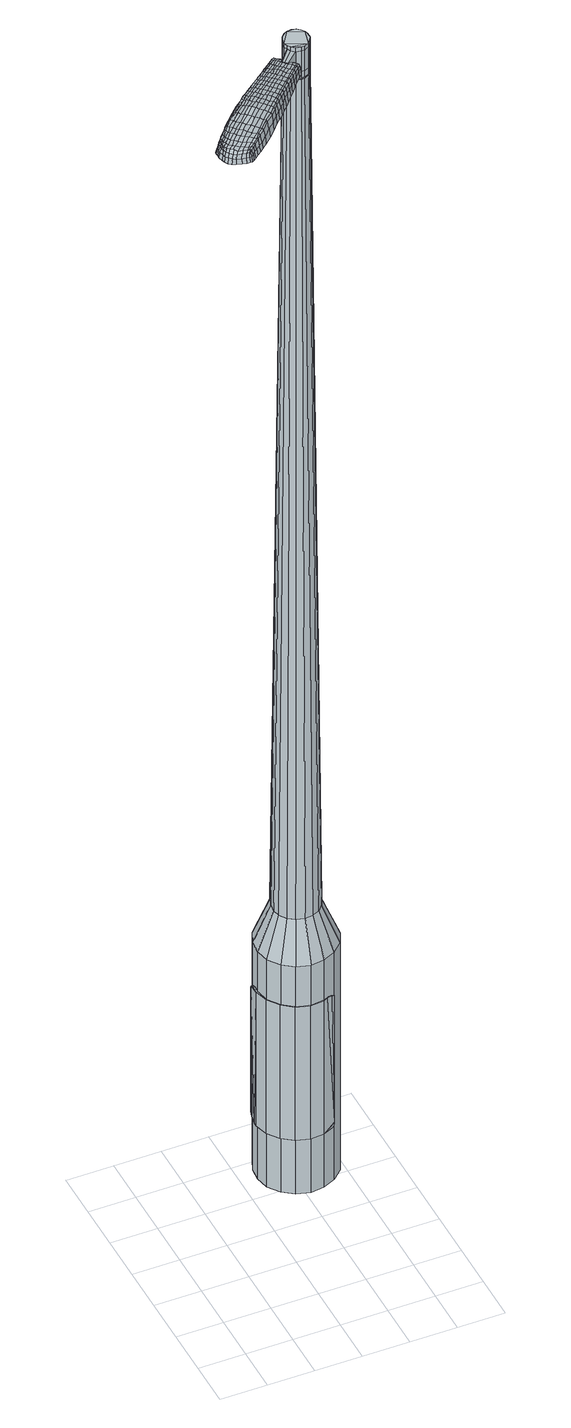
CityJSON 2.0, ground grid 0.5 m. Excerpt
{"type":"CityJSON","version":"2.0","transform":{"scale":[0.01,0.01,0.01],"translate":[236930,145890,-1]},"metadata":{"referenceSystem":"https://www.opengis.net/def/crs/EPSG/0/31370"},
"CityObjects":{
"object1":{"type":"GenericCityObject","attributes":{"cluster":604,"mean_distance_to_centroid":0.226,"new_centroid_x":236931.59,"new_centroid_y":145892.31,"mean_distance_to_camera":12.76,"H1":23.08,"H2":22.25,"Z_final":112.52,"cluster2":-1,"proj_x":236924.71,"proj_y":145885.42,"id_line":84700,"bearing_l":314.97,"distance":9.74,"orientation":"right","G_obj":224.97},"geometry":[{"type":"MultiSurface","lod":"2","boundaries":[[[0,1,2,3]],[[1,4,5,2]],[[4,6,7,5]],[[6,8,9,7]],[[8,10,11,9]],[[10,12,13,11]],[[12,14,15,13]],[[14,16,17,15]],[[16,18,19,17]],[[18,20,21,19]],[[20,22,23,21]],[[22,24,25,23]],[[24,26,27,25]],[[26,28,29,27]],[[28,30,31,29]],[[30,32,33,31]],[[32,34,35,33]],[[34,0,3,35]],[[36,37,38,39]],[[38,40,41,42]],[[41,43,42]],[[42,44,45,46]],[[45,47,46]],[[46,48,49,50]],[[49,51,50]],[[42,46,50,38]],[[50,52,39,38]],[[53,36,39]],[[2,5,7,35]],[[7,9,11,15]],[[11,13,15]],[[15,17,19,23]],[[19,21,23]],[[23,25,27,31]],[[27,29,31]],[[15,23,31,7]],[[31,33,35,7]],[[3,2,35]],[[1,0,54,55]],[[0,34,56,54]],[[34,32,57,56]],[[32,30,58,57]],[[30,28,59,58]],[[28,26,60,59]],[[26,24,61,60]],[[24,22,62,61]],[[22,20,63,62]],[[20,18,64,63]],[[18,16,65,64]],[[16,14,66,65]],[[14,12,67,66]],[[12,10,68,67]],[[10,8,69,68]],[[8,6,70,69]],[[6,4,71,70]],[[4,1,55,71]],[[55,54,72,73]],[[54,56,74,72]],[[56,57,75,74]],[[57,58,76,75]],[[58,59,77,76]],[[59,60,78,77]],[[60,61,79,78]],[[61,62,80,79]],[[62,63,81,80]],[[63,64,82,81]],[[64,65,83,82]],[[65,66,84,83]],[[66,67,85,84]],[[67,68,86,85]],[[68,69,87,86]],[[69,70,88,87]],[[70,71,89,88]],[[71,55,73,89]],[[90,91,92,73]],[[93,94,91,90]],[[95,96,94,93]],[[97,98,96,95]],[[99,100,98,97]],[[101,102,100,99]],[[103,104,102,101]],[[80,105,104,103]],[[81,106,105,80]],[[82,107,106,81]],[[108,109,107,82]],[[110,111,109,108]],[[112,113,111,110]],[[86,114,113,112]],[[87,115,114,86]],[[88,116,115,87]],[[117,118,116,88]],[[73,92,118,117]],[[119,120,121,122]],[[123,119,122,124]],[[125,123,124,126]],[[127,125,126,128]],[[129,127,128,130]],[[131,129,130,132]],[[133,131,132,134]],[[135,133,134,136]],[[137,135,136,138]],[[139,137,138,140]],[[141,139,140,142]],[[143,141,142,144]],[[145,143,144,146]],[[147,145,146,148]],[[149,147,148,150]],[[151,149,150,152]],[[72,90,73]],[[72,74,93,90]],[[74,75,95,93]],[[75,76,97,95]],[[76,77,99,97]],[[77,78,101,99]],[[78,79,103,101]],[[79,80,103]],[[83,108,82]],[[83,84,110,108]],[[84,85,112,110]],[[85,86,112]],[[89,117,88]],[[89,73,117]],[[153,92,91]],[[154,118,92]],[[154,116,118]],[[155,113,114]],[[155,156,111,113]],[[156,157,109,111]],[[157,107,109]],[[158,104,105]],[[158,159,102,104]],[[159,160,100,102]],[[160,161,98,100]],[[161,162,96,98]],[[162,163,94,96]],[[163,153,91,94]],[[39,52,151,164]],[[92,153,165,152]],[[53,39,164,120]],[[153,163,121,165]],[[36,53,120,119]],[[163,162,122,121]],[[37,36,119,123]],[[162,161,124,122]],[[38,37,123,125]],[[161,160,126,124]],[[40,38,125,127]],[[160,159,128,126]],[[41,40,127,129]],[[159,158,130,128]],[[43,41,129,131]],[[158,105,132,130]],[[42,43,131,133]],[[105,106,134,132]],[[44,42,133,135]],[[106,107,136,134]],[[45,44,135,137]],[[107,157,138,136]],[[47,45,137,139]],[[157,156,140,138]],[[46,47,139,141]],[[156,155,142,140]],[[48,46,141,143]],[[155,114,144,142]],[[49,48,143,145]],[[114,115,146,144]],[[51,49,145,147]],[[115,116,148,146]],[[50,51,147,149]],[[116,154,150,148]],[[52,50,149,151]],[[154,92,152,150]],[[151,152,166,167]],[[152,165,168,166]],[[165,121,169,168]],[[121,120,170,169]],[[120,164,171,170]],[[164,151,167,171]],[[172,173,174,175]],[[176,172,175,177]],[[172,176,178,179]],[[173,172,179,180]],[[181,182,183,184]],[[185,181,184,186]],[[181,185,187,188]],[[182,181,188,189]],[[190,191,192,193]],[[194,190,193,195]],[[190,194,196,197]],[[191,190,197,198]],[[199,200,201,202]],[[203,199,202,204]],[[199,203,205,206]],[[200,199,206,207]],[[208,209,210,211]],[[212,208,211,213]],[[208,212,214,215]],[[209,208,215,216]],[[217,218,219,220]],[[221,217,220,222]],[[217,221,223,224]],[[218,217,224,225]],[[226,227,228,229]],[[218,226,229,219]],[[226,218,225,230]],[[227,226,230,231]],[[232,233,234,235]],[[227,232,235,228]],[[232,227,231,236]],[[233,232,236,237]],[[238,176,177,239]],[[233,238,239,234]],[[238,233,237,240]],[[176,238,240,178]],[[241,242,243,244]],[[245,241,244,246]],[[241,245,247,248]],[[242,241,248,249]],[[250,251,252,253]],[[242,250,253,243]],[[250,242,249,254]],[[251,250,254,255]],[[256,257,258,259]],[[251,256,259,252]],[[256,251,255,260]],[[257,256,260,261]],[[262,263,264,265]],[[257,262,265,258]],[[262,257,261,266]],[[263,262,266,267]],[[268,173,180,269]],[[263,268,269,264]],[[268,263,267,270]],[[173,268,270,174]],[[271,272,273,274]],[[275,271,274,276]],[[271,275,277,278]],[[272,271,278,279]],[[280,281,282,283]],[[272,280,283,273]],[[280,272,279,284]],[[281,280,284,285]],[[286,287,288,289]],[[281,286,289,282]],[[286,281,285,290]],[[287,286,290,291]],[[292,185,186,293]],[[287,292,293,288]],[[292,287,291,294]],[[185,292,294,187]],[[295,296,297,298]],[[299,295,298,300]],[[295,299,301,302]],[[296,295,302,303]],[[304,305,306,307]],[[296,304,307,297]],[[304,296,303,308]],[[305,304,308,309]],[[310,311,312,313]],[[305,310,313,306]],[[310,305,309,314]],[[311,310,314,315]],[[316,317,318,319]],[[311,316,319,312]],[[316,311,315,320]],[[317,316,320,321]],[[322,182,189,323]],[[317,322,323,318]],[[322,317,321,324]],[[182,322,324,183]],[[325,211,210,326]],[[327,325,326,328]],[[325,327,329,330]],[[211,325,330,213]],[[331,327,328,332]],[[333,331,332,334]],[[331,333,335,336]],[[327,331,336,329]],[[337,333,334,338]],[[339,337,338,340]],[[337,339,341,342]],[[333,337,342,335]],[[343,339,340,344]],[[345,343,344,346]],[[343,345,347,348]],[[339,343,348,341]],[[349,345,346,350]],[[200,349,350,201]],[[349,200,207,351]],[[345,349,351,347]],[[352,353,198,197]],[[354,352,197,196]],[[352,354,355,356]],[[353,352,356,357]],[[358,359,357,356]],[[360,358,356,355]],[[358,360,361,362]],[[359,358,362,363]],[[364,365,363,362]],[[366,364,362,361]],[[364,366,367,368]],[[365,364,368,369]],[[370,371,369,368]],[[372,370,368,367]],[[370,372,205,203]],[[371,370,203,204]],[[373,374,375,376]],[[275,373,376,277]],[[373,275,276,377]],[[374,373,377,378]],[[379,194,195,380]],[[374,379,380,375]],[[379,374,378,381]],[[194,379,381,196]],[[382,383,384,385]],[[221,382,385,223]],[[382,221,222,386]],[[383,382,386,387]],[[388,389,390,391]],[[383,388,391,384]],[[388,383,387,392]],[[389,388,392,393]],[[394,191,198,395]],[[389,394,395,390]],[[394,389,393,396]],[[191,394,396,192]],[[397,398,399,400]],[[179,397,400,180]],[[397,179,178,401]],[[398,397,401,402]],[[403,404,405,406]],[[398,403,406,399]],[[403,398,402,407]],[[404,403,407,408]],[[409,202,201,410]],[[404,409,410,405]],[[409,404,408,411]],[[202,409,411,204]],[[412,413,414,415]],[[184,412,415,186]],[[412,184,183,416]],[[413,412,416,417]],[[418,206,205,419]],[[413,418,419,414]],[[418,413,417,420]],[[206,418,420,207]],[[421,422,423,424]],[[299,421,424,301]],[[421,299,300,425]],[[422,421,425,426]],[[427,212,213,428]],[[422,427,428,423]],[[427,422,426,429]],[[212,427,429,214]],[[430,431,432,433]],[[245,430,433,247]],[[430,245,246,434]],[[431,430,434,435]],[[436,437,438,439]],[[431,436,439,432]],[[436,431,435,440]],[[437,436,440,441]],[[442,209,216,443]],[[437,442,443,438]],[[442,437,441,444]],[[209,442,444,210]],[[445,446,435,434]],[[244,445,434,246]],[[445,244,243,447]],[[446,445,447,448]],[[449,450,441,440]],[[446,449,440,435]],[[449,446,448,451]],[[450,449,451,452]],[[453,326,210,444]],[[450,453,444,441]],[[453,450,452,454]],[[326,453,454,328]],[[455,456,457,458]],[[302,455,458,303]],[[455,302,301,424]],[[456,455,424,423]],[[459,330,329,460]],[[456,459,460,457]],[[459,456,423,428]],[[330,459,428,213]],[[461,462,448,447]],[[253,461,447,243]],[[461,253,252,463]],[[462,461,463,464]],[[465,466,452,451]],[[462,465,451,448]],[[465,462,464,467]],[[466,465,467,468]],[[469,332,328,454]],[[466,469,454,452]],[[469,466,468,470]],[[332,469,470,334]],[[471,472,473,474]],[[308,471,474,309]],[[471,308,303,458]],[[472,471,458,457]],[[475,336,335,476]],[[472,475,476,473]],[[475,472,457,460]],[[336,475,460,329]],[[477,478,464,463]],[[259,477,463,252]],[[477,259,258,479]],[[478,477,479,480]],[[481,482,468,467]],[[478,481,467,464]],[[481,478,480,483]],[[482,481,483,484]],[[485,338,334,470]],[[482,485,470,468]],[[485,482,484,486]],[[338,485,486,340]],[[487,488,489,490]],[[314,487,490,315]],[[487,314,309,474]],[[488,487,474,473]],[[491,342,341,492]],[[488,491,492,489]],[[491,488,473,476]],[[342,491,476,335]],[[493,494,480,479]],[[265,493,479,258]],[[493,265,264,495]],[[494,493,495,496]],[[497,498,484,483]],[[494,497,483,480]],[[497,494,496,499]],[[498,497,499,500]],[[501,344,340,486]],[[498,501,486,484]],[[501,498,500,502]],[[344,501,502,346]],[[503,504,505,506]],[[320,503,506,321]],[[503,320,315,490]],[[504,503,490,489]],[[507,348,347,508]],[[504,507,508,505]],[[507,504,489,492]],[[348,507,492,341]],[[509,510,496,495]],[[269,509,495,264]],[[509,269,180,400]],[[510,509,400,399]],[[511,512,500,499]],[[510,511,499,496]],[[511,510,399,406]],[[512,511,406,405]],[[513,350,346,502]],[[512,513,502,500]],[[513,512,405,410]],[[350,513,410,201]],[[514,515,417,416]],[[324,514,416,183]],[[514,324,321,506]],[[515,514,506,505]],[[516,351,207,420]],[[515,516,420,417]],[[516,515,505,508]],[[351,516,508,347]],[[517,518,378,377]],[[274,517,377,276]],[[517,274,273,519]],[[518,517,519,520]],[[521,354,196,381]],[[518,521,381,378]],[[521,518,520,522]],[[354,521,522,355]],[[523,524,525,526]],[[224,523,526,225]],[[523,224,223,385]],[[524,523,385,384]],[[527,528,529,530]],[[524,527,530,525]],[[527,524,384,391]],[[528,527,391,390]],[[531,353,357,532]],[[528,531,532,529]],[[531,528,390,395]],[[353,531,395,198]],[[533,534,520,519]],[[283,533,519,273]],[[533,283,282,535]],[[534,533,535,536]],[[537,360,355,522]],[[534,537,522,520]],[[537,534,536,538]],[[360,537,538,361]],[[539,540,541,542]],[[230,539,542,231]],[[539,230,225,526]],[[540,539,526,525]],[[543,544,545,546]],[[540,543,546,541]],[[543,540,525,530]],[[544,543,530,529]],[[547,359,363,548]],[[544,547,548,545]],[[547,544,529,532]],[[359,547,532,357]],[[549,550,536,535]],[[289,549,535,282]],[[549,289,288,551]],[[550,549,551,552]],[[553,366,361,538]],[[550,553,538,536]],[[553,550,552,554]],[[366,553,554,367]],[[555,556,557,558]],[[236,555,558,237]],[[555,236,231,542]],[[556,555,542,541]],[[559,560,561,562]],[[556,559,562,557]],[[559,556,541,546]],[[560,559,546,545]],[[563,365,369,564]],[[560,563,564,561]],[[563,560,545,548]],[[365,563,548,363]],[[565,566,552,551]],[[293,565,551,288]],[[565,293,186,415]],[[566,565,415,414]],[[567,372,367,554]],[[566,567,554,552]],[[567,566,414,419]],[[372,567,419,205]],[[568,569,402,401]],[[240,568,401,178]],[[568,240,237,558]],[[569,568,558,557]],[[570,571,408,407]],[[569,570,407,402]],[[570,569,557,562]],[[571,570,562,561]],[[572,371,204,411]],[[571,572,411,408]],[[572,571,561,564]],[[371,572,564,369]],[[573,574,575,576]],[[576,575,577,578]],[[579,577,575,580]],[[580,575,574,581]],[[582,583,584,585]],[[585,584,586,587]],[[588,586,584,589]],[[589,584,583,590]],[[591,592,593,594]],[[594,593,595,596]],[[597,595,593,598]],[[598,593,592,599]],[[600,601,602,603]],[[603,602,604,605]],[[606,604,602,607]],[[607,602,601,608]],[[609,610,611,612]],[[612,611,613,614]],[[615,613,611,616]],[[616,611,610,617]],[[618,619,620,621]],[[621,620,622,623]],[[624,622,620,625]],[[625,620,619,626]],[[627,628,629,630]],[[630,629,619,618]],[[626,619,629,631]],[[631,629,628,632]],[[633,634,635,636]],[[636,635,628,627]],[[632,628,635,637]],[[637,635,634,638]],[[578,577,639,640]],[[640,639,634,633]],[[638,634,639,641]],[[641,639,577,579]],[[642,643,644,645]],[[645,644,646,647]],[[648,646,644,649]],[[649,644,643,650]],[[651,652,653,654]],[[654,653,643,642]],[[650,643,653,655]],[[655,653,652,656]],[[657,658,659,660]],[[660,659,652,651]],[[656,652,659,661]],[[661,659,658,662]],[[663,664,665,666]],[[666,665,658,657]],[[662,658,665,667]],[[667,665,664,668]],[[581,574,669,670]],[[670,669,664,663]],[[668,664,669,671]],[[671,669,574,573]],[[672,673,674,675]],[[675,674,676,677]],[[678,676,674,679]],[[679,674,673,680]],[[681,682,683,684]],[[684,683,673,672]],[[680,673,683,685]],[[685,683,682,686]],[[687,688,689,690]],[[690,689,682,681]],[[686,682,689,691]],[[691,689,688,692]],[[587,586,693,694]],[[694,693,688,687]],[[692,688,693,695]],[[695,693,586,588]],[[696,697,698,699]],[[699,698,700,701]],[[702,700,698,703]],[[703,698,697,704]],[[705,706,707,708]],[[708,707,697,696]],[[704,697,707,709]],[[709,707,706,710]],[[711,712,713,714]],[[714,713,706,705]],[[710,706,713,715]],[[715,713,712,716]],[[717,718,719,720]],[[720,719,712,711]],[[716,712,719,721]],[[721,719,718,722]],[[590,583,723,724]],[[724,723,718,717]],[[722,718,723,725]],[[725,723,583,582]],[[609,612,726,727]],[[727,726,728,729]],[[730,728,726,731]],[[731,726,612,614]],[[729,728,732,733]],[[733,732,734,735]],[[736,734,732,737]],[[737,732,728,730]],[[735,734,738,739]],[[739,738,740,741]],[[742,740,738,743]],[[743,738,734,736]],[[741,740,744,745]],[[745,744,746,747]],[[748,746,744,749]],[[749,744,740,742]],[[747,746,750,751]],[[751,750,601,600]],[[608,601,750,752]],[[752,750,746,748]],[[599,753,754,598]],[[598,754,755,597]],[[756,755,754,757]],[[757,754,753,758]],[[758,759,760,757]],[[757,760,761,756]],[[762,761,760,763]],[[763,760,759,764]],[[764,765,766,763]],[[763,766,767,762]],[[768,767,766,769]],[[769,766,765,770]],[[770,771,772,769]],[[769,772,773,768]],[[606,773,772,604]],[[604,772,771,605]],[[774,775,776,777]],[[777,776,676,678]],[[677,676,776,778]],[[778,776,775,779]],[[596,595,780,781]],[[781,780,775,774]],[[779,775,780,782]],[[782,780,595,597]],[[783,784,785,786]],[[786,785,622,624]],[[623,622,785,787]],[[787,785,784,788]],[[789,790,791,792]],[[792,791,784,783]],[[788,784,791,793]],[[793,791,790,794]],[[599,592,795,796]],[[796,795,790,789]],[[794,790,795,797]],[[797,795,592,591]],[[798,799,800,801]],[[801,800,580,581]],[[579,580,800,802]],[[802,800,799,803]],[[804,805,806,807]],[[807,806,799,798]],[[803,799,806,808]],[[808,806,805,809]],[[600,603,810,811]],[[811,810,805,804]],[[809,805,810,812]],[[812,810,603,605]],[[813,814,815,816]],[[816,815,585,587]],[[582,585,815,817]],[[817,815,814,818]],[[606,607,819,820]],[[820,819,814,813]],[[818,814,819,821]],[[821,819,607,608]],[[822,823,824,825]],[[825,824,700,702]],[[700,824,701]],[[701,824,823,826]],[[614,613,827,828]],[[828,827,823,822]],[[826,823,827,829]],[[829,827,613,615]],[[830,831,646,648]],[[647,646,831,832]],[[833,834,835,836]],[[836,835,831,830]],[[832,831,835,837]],[[837,835,834,838]],[[617,610,839,840]],[[840,839,834,833]],[[838,834,839,841]],[[841,839,610,609]],[[842,843,832]],[[832,843,645,647]],[[642,645,843,844]],[[844,843,842,845]],[[838,846,847,837]],[[837,847,842,832]],[[845,842,847,848]],[[848,847,846,849]],[[609,727,850,841]],[[841,850,846,838]],[[849,846,850,851]],[[851,850,727,729]],[[852,853,854,855]],[[855,854,703,704]],[[702,703,854,825]],[[825,854,853,822]],[[730,731,856,857]],[[857,856,853,852]],[[822,853,856,828]],[[828,856,731,614]],[[845,858,844]],[[844,858,654,642]],[[651,654,858,859]],[[859,858,860]],[[849,861,862,848]],[[848,862,858,845]],[[860,858,862,863]],[[863,862,861,864]],[[729,733,865,851]],[[851,865,861,849]],[[864,861,865,866]],[[866,865,733,735]],[[867,868,869,870]],[[870,869,709,710]],[[704,709,869,855]],[[855,869,868,852]],[[736,737,871,872]],[[872,871,868,867]],[[852,868,871,857]],[[857,871,737,730]],[[860,873,874,859]],[[859,874,660,651]],[[657,660,874,875]],[[875,874,873,876]],[[864,877,878,863]],[[863,878,873,860]],[[876,873,878,879]],[[879,878,877,880]],[[735,739,881,866]],[[866,881,877,864]],[[880,877,881,882]],[[882,881,739,741]],[[883,884,885,886]],[[886,885,715,716]],[[710,715,885,870]],[[870,885,884,867]],[[742,743,887,888]],[[888,887,884,883]],[[867,884,887,872]],[[872,887,743,736]],[[876,889,890,875]],[[875,890,666,657]],[[663,666,890,891]],[[891,890,889,892]],[[880,893,894,879]],[[879,894,889,876]],[[892,889,894,895]],[[895,894,893,896]],[[741,745,897,882]],[[882,897,893,880]],[[896,893,897,898]],[[898,897,745,747]],[[899,900,901,902]],[[902,901,721,722]],[[716,721,901,886]],[[886,901,900,883]],[[748,749,903,904]],[[904,903,900,899]],[[883,900,903,888]],[[888,903,749,742]],[[892,905,906,891]],[[891,906,670,663]],[[581,670,906,801]],[[801,906,905,798]],[[896,907,908,895]],[[895,908,905,892]],[[798,905,908,807]],[[807,908,907,804]],[[747,751,909,898]],[[898,909,907,896]],[[804,907,909,811]],[[811,909,751,600]],[[818,910,911,817]],[[817,911,725,582]],[[722,725,911,902]],[[902,911,910,899]],[[608,752,912,821]],[[821,912,910,818]],[[899,910,912,904]],[[904,912,752,748]],[[779,913,914,778]],[[778,914,675,677]],[[672,675,914,915]],[[915,914,913,916]],[[597,755,917,782]],[[782,917,913,779]],[[916,913,917,918]],[[918,917,755,756]],[[919,920,921,922]],[[922,921,625,626]],[[624,625,921,786]],[[786,921,920,783]],[[923,924,925,926]],[[926,925,920,919]],[[783,920,925,792]],[[792,925,924,789]],[[758,753,927,928]],[[928,927,924,923]],[[789,924,927,796]],[[796,927,753,599]],[[916,929,930,915]],[[915,930,684,672]],[[681,684,930,931]],[[931,930,929,932]],[[756,761,933,918]],[[918,933,929,916]],[[932,929,933,934]],[[934,933,761,762]],[[935,936,937,938]],[[938,937,631,632]],[[626,631,937,922]],[[922,937,936,919]],[[939,940,941,942]],[[942,941,936,935]],[[919,936,941,926]],[[926,941,940,923]],[[764,759,943,944]],[[944,943,940,939]],[[923,940,943,928]],[[928,943,759,758]],[[932,945,946,931]],[[931,946,690,681]],[[687,690,946,947]],[[947,946,945,948]],[[762,767,949,934]],[[934,949,945,932]],[[948,945,949,950]],[[950,949,767,768]],[[951,952,953,954]],[[954,953,637,638]],[[632,637,953,938]],[[938,953,952,935]],[[955,956,957,958]],[[958,957,952,951]],[[935,952,957,942]],[[942,957,956,939]],[[770,765,959,960]],[[960,959,956,955]],[[939,956,959,944]],[[944,959,765,764]],[[948,961,962,947]],[[947,962,694,687]],[[587,694,962,816]],[[816,962,961,813]],[[768,773,963,950]],[[950,963,961,948]],[[813,961,963,820]],[[820,963,773,606]],[[803,964,965,802]],[[802,965,641,579]],[[638,641,965,954]],[[954,965,964,951]],[[809,966,967,808]],[[808,967,964,803]],[[951,964,967,958]],[[958,967,966,955]],[[605,771,968,812]],[[812,968,966,809]],[[955,966,968,960]],[[960,968,771,770]],[[573,576,175,174]],[[576,578,177,175]],[[588,589,188,187]],[[589,590,189,188]],[[591,594,193,192]],[[594,596,195,193]],[[615,616,215,214]],[[616,617,216,215]],[[618,621,220,219]],[[621,623,222,220]],[[627,630,229,228]],[[630,618,219,229]],[[633,636,235,234]],[[636,627,228,235]],[[578,640,239,177]],[[640,633,234,239]],[[648,649,248,247]],[[649,650,249,248]],[[650,655,254,249]],[[655,656,255,254]],[[656,661,260,255]],[[661,662,261,260]],[[662,667,266,261]],[[667,668,267,266]],[[668,671,270,267]],[[671,573,174,270]],[[678,679,278,277]],[[679,680,279,278]],[[680,685,284,279]],[[685,686,285,284]],[[686,691,290,285]],[[691,692,291,290]],[[692,695,294,291]],[[695,588,187,294]],[[696,699,298,297]],[[699,701,300,298]],[[705,708,307,306]],[[708,696,297,307]],[[711,714,313,312]],[[714,705,306,313]],[[717,720,319,318]],[[720,711,312,319]],[[590,724,323,189]],[[724,717,318,323]],[[774,777,376,375]],[[777,678,277,376]],[[596,781,380,195]],[[781,774,375,380]],[[623,787,386,222]],[[787,788,387,386]],[[788,793,392,387]],[[793,794,393,392]],[[794,797,396,393]],[[797,591,192,396]],[[701,425,300]],[[701,826,426,425]],[[826,829,429,426]],[[829,615,214,429]],[[830,433,432]],[[830,648,247,433]],[[833,836,439,438]],[[836,830,432,439]],[[617,840,443,216]],[[840,833,438,443]],[[969,970,971,972]],[[973,974,972,971]],[[975,976,977,978]],[[979,980,981,982]],[[970,983,984,971]],[[985,973,971,984]],[[986,975,978,987]],[[988,989,980,979]],[[983,990,991,984]],[[991,992,985,984]],[[993,986,987,994]],[[995,989,988,996]],[[990,997,998,991]],[[998,999,992,991]],[[1000,993,994,1001]],[[1002,995,996,1003]],[[1004,1005,1006,1007]],[[1008,1009,1005,1004]],[[1008,1010,1011,1009]],[[1010,1012,1013,1011]],[[1014,1015,1016,1017]],[[1018,1019,1015,1014]],[[1020,1021,1019,1018]],[[1022,1023,1021,1020]],[[1017,1006,1005,1014]],[[1014,1005,1009,1018]],[[1009,1011,1020,1018]],[[1011,1013,1022,1020]],[[978,977,974,973]],[[987,978,973,985]],[[992,994,987,985]],[[999,1001,994,992]],[[979,982,976,975]],[[988,979,975,986]],[[996,988,986,993]],[[1003,996,993,1000]],[[980,1004,1007,981]],[[989,1008,1004,980]],[[1010,1008,989,995]],[[1012,1010,995,1002]],[[1024,1025,1026,1027]],[[1026,1028,1029,1030]],[[1026,1030,1031,1032]],[[1026,1032,1027]],[[1033,1024,1027,1034]],[[1035,1034,1027,1036]],[[1037,1036,1027]],[[1038,1026,1025,1039]],[[1040,1038,1039,1041]],[[1042,1040,1041,1043]],[[1044,1042,1043,1045]],[[1046,1044,1045,1047]],[[1047,1048,1049,1050]],[[1047,1050,1051,1052]],[[1047,1052,1053,1054]],[[1053,1055,1056,1057]],[[1053,1057,1058,1059]],[[1053,1059,1054]],[[1047,1054,1046]],[[1060,1061,1025,1024]],[[1062,1063,1028,1026]],[[1064,1065,1037,1027]],[[1061,1066,1039,1025]],[[1067,1062,1026,1038]],[[1066,1068,1041,1039]],[[1069,1067,1038,1040]],[[1068,1070,1043,1041]],[[1071,1069,1040,1042]],[[1070,1072,1045,1043]],[[1073,1071,1042,1044]],[[1072,1074,1047,1045]],[[1075,1073,1044,1046]],[[1074,1076,1048,1047]],[[1077,1078,1055,1053]],[[1079,1075,1046,1054]],[[1049,1048,1076,1080]],[[1050,1049,1080,1081]],[[1051,1050,1081,1082]],[[1052,1051,1082,1083]],[[1053,1052,1083,1077]],[[1084,1060,1024,1033]],[[1085,1084,1033,1034]],[[1086,1085,1034,1035]],[[1087,1086,1035,1036]],[[1065,1087,1036,1037]],[[1029,1028,1063,1088]],[[1056,1055,1078,1089]],[[1030,1029,1088,1090]],[[1031,1030,1090,1091]],[[1032,1031,1091,1092]],[[1027,1032,1092,1064]],[[1057,1056,1089,1093]],[[1058,1057,1093,1094]],[[1059,1058,1094,1095]],[[1054,1059,1095,1079]]]}]}
},
"vertices":[
[129,199,384],[120,211,384],[120,211,96],[129,199,96],[117,225,384],[117,225,96],[118,239,384],[118,239,96],[124,253,384],[124,253,96],[135,263,384],[135,263,96],[148,269,384],[148,269,96],[163,271,384],[163,271,96],[177,267,384],[177,267,96],[189,258,384],[189,258,96],[197,246,384],[197,246,96],[201,232,384],[201,232,96],[200,217,384],[200,217,96],[194,204,384],[194,204,96],[183,194,384],[183,194,96],[170,188,384],[170,188,96],[155,186,384],[155,186,96],[141,190,384],[141,190,96],[158,215,1524],[162,215,1524],[167,217,1524],[149,219,1524],[170,221,1524],[172,225,1524],[171,234,1524],[172,230,1524],[168,238,1524],[165,241,1524],[155,241,1524],[160,242,1524],[151,239,1524],[148,236,1524],[145,227,1524],[146,232,1524],[147,223,1524],[153,216,1524],[141,211,429],[136,218,429],[148,206,429],[157,203,429],[165,204,429],[173,208,429],[179,214,429],[183,222,429],[184,231,429],[182,239,429],[177,246,429],[170,251,429],[161,254,429],[152,253,429],[144,249,429],[138,243,429],[135,235,429],[134,226,429],[149,219,1483],[147,223,1483],[153,216,1483],[158,215,1483],[162,215,1483],[167,217,1483],[170,221,1483],[172,225,1483],[172,230,1483],[171,234,1483],[168,238,1483],[165,241,1483],[160,242,1483],[155,241,1483],[151,239,1483],[148,236,1483],[146,232,1483],[145,227,1483],[150,219,1483],[150,219,1485],[147,223,1485],[153,217,1483],[153,217,1485],[158,216,1483],[158,216,1485],[162,216,1483],[162,216,1485],[166,218,1483],[166,218,1485],[169,221,1483],[169,221,1485],[171,225,1483],[171,225,1485],[172,230,1485],[171,234,1485],[168,238,1485],[164,240,1483],[164,240,1485],[160,241,1483],[160,241,1485],[156,241,1483],[156,241,1485],[151,239,1485],[148,236,1485],[146,232,1485],[146,227,1483],[146,227,1485],[158,215,1519],[153,216,1519],[153,216,1493],[158,215,1493],[162,215,1519],[162,215,1493],[167,217,1519],[167,217,1493],[170,221,1519],[170,221,1493],[172,225,1519],[172,225,1493],[172,230,1519],[172,230,1493],[171,234,1519],[171,234,1493],[168,238,1519],[168,238,1493],[165,241,1519],[165,241,1493],[160,242,1519],[160,242,1493],[155,241,1519],[155,241,1493],[151,239,1519],[151,239,1493],[148,236,1519],[148,236,1493],[146,232,1519],[146,232,1493],[145,227,1519],[145,227,1493],[147,223,1519],[147,223,1493],[149,219,1485],[145,227,1485],[155,241,1485],[160,242,1485],[165,241,1485],[172,225,1485],[170,221,1485],[167,217,1485],[162,215,1485],[158,215,1485],[153,216,1485],[149,219,1519],[149,219,1493],[134,208,1513],[134,208,1518],[136,206,1513],[138,203,1513],[138,203,1518],[136,206,1518],[70,167,1519],[75,172,1518],[73,172,1509],[68,167,1510],[64,161,1519],[62,161,1510],[65,161,1526],[72,167,1525],[77,172,1525],[97,140,1519],[102,145,1518],[101,147,1525],[97,142,1525],[91,133,1519],[91,135,1526],[91,131,1510],[97,138,1510],[102,143,1509],[33,100,1519],[30,103,1519],[29,102,1513],[32,100,1513],[36,98,1519],[36,98,1513],[37,99,1524],[34,101,1524],[31,104,1524],[85,153,1530],[90,158,1529],[88,160,1529],[83,155,1530],[79,146,1531],[76,149,1531],[81,144,1530],[88,150,1530],[93,155,1529],[142,210,1512],[140,212,1512],[139,211,1517],[141,209,1517],[144,208,1512],[143,207,1517],[144,207,1506],[141,209,1506],[139,211,1506],[29,124,1519],[31,127,1519],[29,127,1512],[27,125,1512],[28,122,1518],[26,123,1512],[29,122,1522],[30,124,1523],[32,126,1524],[34,131,1519],[38,135,1519],[36,135,1512],[32,131,1512],[35,130,1524],[39,134,1525],[42,139,1519],[47,145,1519],[45,145,1511],[40,140,1511],[43,139,1526],[49,145,1526],[55,153,1519],[53,153,1510],[57,153,1526],[125,216,1513],[119,211,1513],[121,211,1518],[126,216,1517],[130,220,1512],[129,219,1516],[128,220,1506],[124,216,1507],[118,211,1507],[114,206,1514],[108,201,1515],[110,201,1520],[115,206,1519],[112,207,1507],[106,202,1507],[102,196,1515],[97,191,1516],[99,191,1522],[104,196,1521],[101,197,1508],[95,192,1508],[91,187,1517],[86,182,1517],[88,181,1524],[93,186,1523],[89,187,1508],[84,182,1509],[80,177,1518],[82,176,1524],[78,177,1509],[54,99,1519],[56,101,1519],[56,102,1524],[53,100,1523],[52,97,1518],[51,98,1522],[52,96,1512],[54,97,1512],[57,99,1512],[60,104,1519],[64,107,1519],[64,109,1525],[59,105,1524],[60,102,1512],[65,106,1512],[69,111,1519],[75,117,1519],[74,118,1526],[68,113,1526],[69,110,1511],[75,115,1511],[83,125,1519],[82,127,1526],[83,123,1510],[146,195,1513],[141,189,1513],[141,188,1507],[146,193,1507],[150,199,1512],[150,198,1506],[149,199,1516],[146,196,1517],[141,190,1518],[136,183,1514],[131,178,1515],[131,176,1507],[136,182,1507],[136,185,1519],[131,179,1520],[126,172,1515],[121,167,1516],[122,165,1508],[127,171,1508],[126,174,1521],[121,168,1522],[116,161,1517],[112,156,1517],[112,154,1509],[117,159,1508],[116,163,1523],[111,157,1524],[107,150,1518],[107,148,1509],[106,152,1524],[137,205,1519],[135,207,1519],[132,200,1520],[130,202,1520],[134,198,1520],[139,203,1519],[127,195,1522],[125,197,1522],[121,189,1523],[120,191,1523],[124,187,1523],[129,193,1521],[116,184,1524],[114,186,1524],[111,179,1525],[109,181,1525],[113,177,1525],[118,182,1524],[106,174,1526],[104,176,1526],[101,168,1527],[98,171,1527],[103,166,1527],[108,171,1526],[95,163,1528],[93,165,1528],[98,161,1528],[36,104,1527],[33,106,1527],[39,101,1526],[43,105,1527],[39,107,1528],[37,109,1528],[44,111,1529],[41,114,1529],[47,109,1528],[52,114,1530],[49,116,1530],[46,119,1530],[54,122,1531],[51,124,1531],[57,119,1530],[64,125,1531],[60,128,1531],[58,131,1531],[70,137,1531],[67,140,1531],[72,134,1531],[49,96,1518],[46,96,1519],[46,95,1513],[49,95,1513],[50,98,1523],[47,98,1523],[41,97,1519],[41,96,1513],[42,98,1524],[27,120,1518],[26,117,1518],[28,118,1523],[28,120,1523],[25,120,1513],[25,117,1513],[26,114,1519],[27,110,1519],[28,111,1524],[28,114,1523],[25,113,1513],[26,109,1513],[28,106,1519],[29,107,1524],[27,106,1513],[73,166,1528],[74,164,1528],[79,169,1528],[78,171,1527],[67,160,1528],[68,158,1529],[76,162,1529],[78,160,1530],[83,165,1529],[81,167,1528],[70,156,1529],[72,154,1530],[80,157,1530],[86,163,1529],[74,151,1531],[96,143,1528],[94,144,1529],[88,138,1529],[90,136,1528],[101,148,1527],[99,150,1528],[91,147,1529],[85,141,1530],[96,152,1528],[150,201,1512],[149,203,1512],[148,202,1517],[149,201,1517],[150,200,1506],[149,202,1506],[147,205,1512],[146,205,1517],[146,204,1506],[132,220,1512],[133,219,1512],[132,219,1506],[130,220,1506],[131,219,1517],[132,218,1517],[134,218,1512],[136,216,1512],[135,215,1506],[133,217,1506],[134,216,1517],[136,215,1517],[138,214,1512],[137,213,1506],[137,213,1517],[127,215,1519],[128,214,1519],[122,210,1520],[123,209,1520],[130,213,1519],[132,211,1519],[125,207,1520],[126,206,1520],[134,209,1519],[128,204,1520],[145,197,1519],[144,198,1519],[139,193,1520],[140,192,1520],[142,201,1519],[137,195,1520],[116,205,1521],[117,204,1521],[111,200,1522],[112,199,1522],[119,202,1521],[121,200,1521],[114,197,1522],[116,195,1523],[123,199,1522],[118,193,1523],[135,186,1521],[134,188,1521],[129,182,1522],[130,181,1522],[131,190,1521],[126,185,1522],[105,195,1523],[107,194,1523],[100,190,1524],[101,189,1524],[108,192,1523],[110,190,1524],[103,187,1525],[105,185,1525],[112,188,1524],[107,183,1525],[125,175,1523],[124,177,1523],[119,171,1524],[120,170,1524],[121,179,1524],[116,174,1525],[94,185,1525],[96,184,1525],[89,180,1526],[90,179,1526],[97,182,1526],[100,180,1526],[92,177,1527],[94,175,1527],[102,178,1526],[96,173,1527],[115,164,1525],[114,166,1525],[109,160,1526],[110,159,1526],[111,168,1526],[106,163,1527],[84,176,1527],[85,174,1527],[87,172,1527],[89,170,1528],[91,168,1528],[105,153,1527],[104,155,1527],[101,158,1528],[51,100,1525],[49,99,1525],[54,102,1526],[51,102,1526],[44,100,1526],[47,103,1527],[30,122,1525],[30,120,1525],[32,122,1526],[32,125,1525],[30,116,1525],[30,113,1526],[33,116,1527],[32,119,1526],[31,109,1526],[34,112,1527],[58,105,1526],[56,106,1527],[63,109,1527],[60,110,1528],[51,107,1528],[56,112,1529],[36,129,1526],[36,126,1527],[40,131,1528],[40,133,1527],[36,123,1527],[37,120,1528],[42,125,1529],[41,128,1528],[39,117,1528],[44,122,1530],[67,114,1528],[65,114,1529],[73,119,1528],[71,120,1529],[61,116,1529],[67,123,1530],[44,138,1528],[44,136,1528],[50,142,1529],[50,143,1528],[45,133,1529],[47,130,1530],[53,136,1530],[52,139,1530],[49,127,1530],[56,133,1531],[81,128,1529],[79,129,1529],[76,132,1530],[58,152,1528],[59,150,1529],[61,148,1530],[62,145,1530],[65,142,1531],[74,171,1509],[76,170,1518],[71,166,1518],[69,166,1509],[65,160,1519],[63,160,1510],[67,159,1525],[73,165,1525],[78,170,1525],[100,148,1525],[100,146,1518],[95,141,1518],[95,143,1525],[90,135,1519],[89,137,1525],[90,133,1510],[96,139,1509],[100,144,1509],[31,104,1513],[32,104,1519],[34,102,1519],[33,101,1513],[37,100,1519],[37,99,1513],[38,101,1524],[35,103,1524],[33,105,1524],[88,160,1528],[90,158,1528],[85,153,1529],[83,155,1529],[78,146,1529],[76,148,1529],[81,144,1529],[87,150,1529],[92,155,1528],[138,210,1516],[138,210,1512],[140,208,1512],[140,208,1516],[142,206,1512],[142,206,1516],[142,205,1506],[140,208,1506],[138,210,1506],[31,126,1512],[33,126,1519],[31,123,1518],[29,124,1512],[30,122,1518],[28,122,1512],[31,121,1522],[32,123,1523],[34,125,1523],[37,134,1512],[39,134,1519],[36,130,1519],[34,130,1512],[37,129,1524],[41,133,1525],[47,144,1511],[49,144,1519],[43,138,1519],[41,138,1511],[45,138,1525],[50,143,1526],[57,152,1519],[55,152,1510],[58,151,1526],[122,209,1518],[121,210,1513],[126,215,1513],[127,214,1517],[130,218,1512],[130,217,1515],[129,218,1506],[125,215,1506],[119,210,1507],[111,199,1520],[109,200,1514],[115,205,1514],[116,204,1519],[113,205,1507],[108,200,1507],[100,190,1522],[98,190,1516],[104,195,1515],[105,195,1521],[102,195,1508],[96,190,1508],[89,180,1523],[87,180,1517],[93,185,1516],[94,185,1522],[91,185,1508],[85,180,1508],[82,175,1517],[83,175,1524],[80,175,1509],[55,103,1523],[55,102,1519],[53,100,1518],[52,101,1523],[51,99,1518],[51,100,1522],[51,98,1512],[53,99,1512],[55,101,1512],[63,110,1525],[63,109,1519],[59,105,1519],[58,106,1524],[59,103,1512],[63,107,1512],[73,120,1526],[73,118,1519],[68,113,1519],[67,114,1525],[68,111,1511],[73,116,1511],[81,126,1519],[81,128,1526],[82,124,1510],[140,189,1507],[140,190,1513],[145,196,1513],[145,195,1506],[148,200,1512],[148,199,1506],[147,200,1515],[144,197,1517],[139,192,1518],[130,177,1507],[130,179,1514],[135,185,1514],[135,183,1507],[134,186,1519],[129,181,1520],[120,166,1508],[120,168,1516],[125,174,1515],[125,172,1508],[124,175,1521],[119,170,1522],[110,155,1508],[110,157,1517],[115,162,1516],[115,161,1508],[115,164,1522],[110,159,1523],[105,152,1517],[105,150,1509],[105,153,1524],[137,205,1518],[135,206,1518],[132,200,1519],[130,201,1519],[134,198,1519],[139,203,1518],[126,194,1520],[124,196,1520],[121,189,1521],[119,191,1521],[123,187,1521],[128,192,1520],[116,184,1523],[114,186,1523],[111,179,1524],[109,181,1524],[113,176,1524],[118,182,1523],[105,173,1525],[103,175,1525],[100,168,1526],[98,170,1526],[102,166,1526],[108,171,1525],[95,163,1527],[93,165,1527],[97,161,1527],[34,107,1526],[37,105,1526],[40,103,1525],[43,105,1526],[40,107,1526],[37,110,1526],[42,114,1528],[44,112,1528],[47,110,1527],[52,115,1528],[49,117,1529],[47,119,1529],[52,124,1530],[54,122,1530],[57,120,1529],[63,126,1530],[60,128,1530],[58,131,1530],[67,140,1530],[69,137,1530],[72,135,1530],[47,97,1513],[47,98,1518],[49,99,1518],[49,97,1512],[50,100,1523],[47,100,1523],[42,99,1519],[42,98,1513],[43,100,1523],[30,118,1523],[29,117,1518],[29,120,1518],[30,120,1523],[28,120,1512],[27,117,1512],[30,111,1523],[29,110,1519],[28,114,1519],[30,115,1523],[27,114,1513],[28,110,1513],[30,107,1519],[31,108,1524],[29,107,1513],[80,169,1527],[74,164,1527],[74,165,1527],[79,169,1526],[67,159,1527],[68,158,1528],[83,164,1528],[78,159,1528],[76,162,1528],[81,167,1527],[70,156,1528],[72,153,1529],[80,157,1529],[86,162,1528],[74,151,1529],[87,138,1528],[93,145,1527],[95,144,1527],[89,137,1527],[99,149,1526],[98,150,1527],[90,147,1528],[84,141,1528],[95,152,1527],[146,201,1516],[147,201,1512],[148,201,1512],[147,200,1516],[147,200,1506],[145,204,1512],[144,203,1516],[145,203,1506],[130,218,1506],[131,218,1512],[131,217,1516],[134,214,1506],[135,214,1512],[133,216,1512],[132,216,1506],[133,215,1516],[134,213,1516],[137,212,1512],[136,212,1506],[136,211,1516],[128,213,1518],[127,214,1518],[122,209,1519],[123,209,1519],[131,210,1518],[129,212,1518],[124,207,1519],[126,205,1519],[133,208,1518],[128,203,1519],[138,193,1519],[143,198,1518],[144,197,1518],[139,192,1519],[141,200,1518],[136,195,1519],[117,204,1520],[111,199,1521],[112,198,1521],[121,200,1520],[119,202,1520],[113,197,1521],[115,195,1521],[123,198,1520],[117,193,1521],[128,182,1521],[133,187,1520],[134,187,1520],[129,181,1521],[131,190,1520],[126,184,1521],[106,193,1522],[106,194,1522],[100,189,1523],[101,188,1523],[110,190,1522],[108,192,1522],[103,187,1523],[105,185,1524],[112,188,1523],[107,183,1524],[118,171,1523],[123,176,1522],[124,176,1522],[119,170,1523],[121,179,1522],[116,174,1523],[96,183,1524],[95,184,1524],[90,179,1525],[90,178,1525],[99,179,1525],[97,182,1524],[92,177,1525],[94,174,1526],[101,177,1525],[96,172,1526],[108,160,1525],[113,166,1524],[114,165,1524],[109,159,1525],[110,168,1524],[105,163,1525],[85,173,1526],[84,174,1526],[89,169,1527],[87,172,1526],[91,167,1527],[103,155,1526],[104,154,1526],[100,158,1526],[49,101,1524],[51,101,1524],[54,103,1525],[51,103,1525],[44,102,1525],[47,104,1525],[33,122,1525],[31,119,1524],[32,122,1524],[34,124,1525],[34,116,1526],[32,113,1525],[31,116,1524],[33,119,1525],[33,110,1525],[35,113,1526],[55,107,1526],[57,107,1526],[62,111,1526],[60,111,1527],[51,108,1526],[56,113,1527],[41,131,1527],[37,126,1526],[37,128,1526],[41,132,1526],[43,125,1528],[38,120,1527],[37,123,1526],[42,128,1527],[40,117,1527],[45,122,1528],[65,115,1527],[66,115,1527],[72,120,1527],[70,121,1528],[61,117,1528],[67,123,1529],[51,141,1528],[45,135,1527],[45,137,1527],[51,142,1527],[54,136,1529],[48,130,1529],[46,133,1528],[52,139,1528],[50,127,1529],[56,133,1530],[79,130,1528],[80,129,1528],[76,132,1529],[59,149,1528],[59,151,1528],[63,145,1529],[61,147,1529],[65,142,1530],[129,218,1508],[134,214,1508],[110,191,1509],[105,197,1509],[94,177,1510],[88,183,1510],[66,149,1512],[59,156,1512],[72,168,1511],[79,162,1511],[53,136,1513],[44,127,1514],[38,133,1514],[47,143,1513],[139,209,1508],[116,186,1509],[100,171,1510],[72,143,1512],[85,155,1511],[60,130,1513],[50,120,1514],[144,204,1508],[121,180,1509],[107,164,1510],[79,136,1512],[92,149,1511],[56,114,1514],[66,123,1513],[148,199,1508],[127,175,1509],[113,158,1510],[86,129,1512],[98,142,1511],[63,108,1514],[73,117,1513],[35,117,1514],[32,113,1514],[27,118,1514],[29,123,1514],[41,111,1514],[37,108,1514],[47,105,1514],[42,103,1514],[53,99,1514],[47,97,1514],[31,107,1515],[31,103,1515],[30,104,1515],[28,110,1515],[34,104,1515],[32,102,1515],[37,101,1515],[33,101,1515],[40,98,1515],[33,100,1515],[173,188,334],[169,186,334],[169,186,165],[182,192,171],[173,188,165],[176,189,165],[179,190,166],[181,191,167],[182,192,169],[176,189,334],[179,190,333],[181,191,332],[182,192,331],[182,192,328],[154,185,165],[154,185,334],[140,189,165],[140,189,334],[128,198,165],[128,198,334],[119,210,165],[119,210,334],[115,224,165],[115,224,334],[115,229,334],[116,232,334],[116,235,333],[116,237,332],[116,238,331],[116,239,328],[115,229,165],[116,239,171],[116,238,169],[116,237,167],[116,235,166],[116,232,165],[172,190,334],[168,189,334],[168,189,165],[172,190,165],[181,194,171],[181,194,328],[155,188,334],[155,188,165],[141,192,334],[141,192,165],[130,200,334],[130,200,165],[122,211,334],[122,211,165],[118,224,334],[118,224,165],[118,228,334],[119,239,328],[119,239,171],[118,228,165],[119,232,334],[119,235,333],[119,237,332],[119,238,331],[175,192,334],[178,193,333],[180,194,332],[181,194,331],[175,192,165],[119,238,169],[178,193,166],[180,194,167],[181,194,169],[119,237,167],[119,235,166],[119,232,165]
]}
